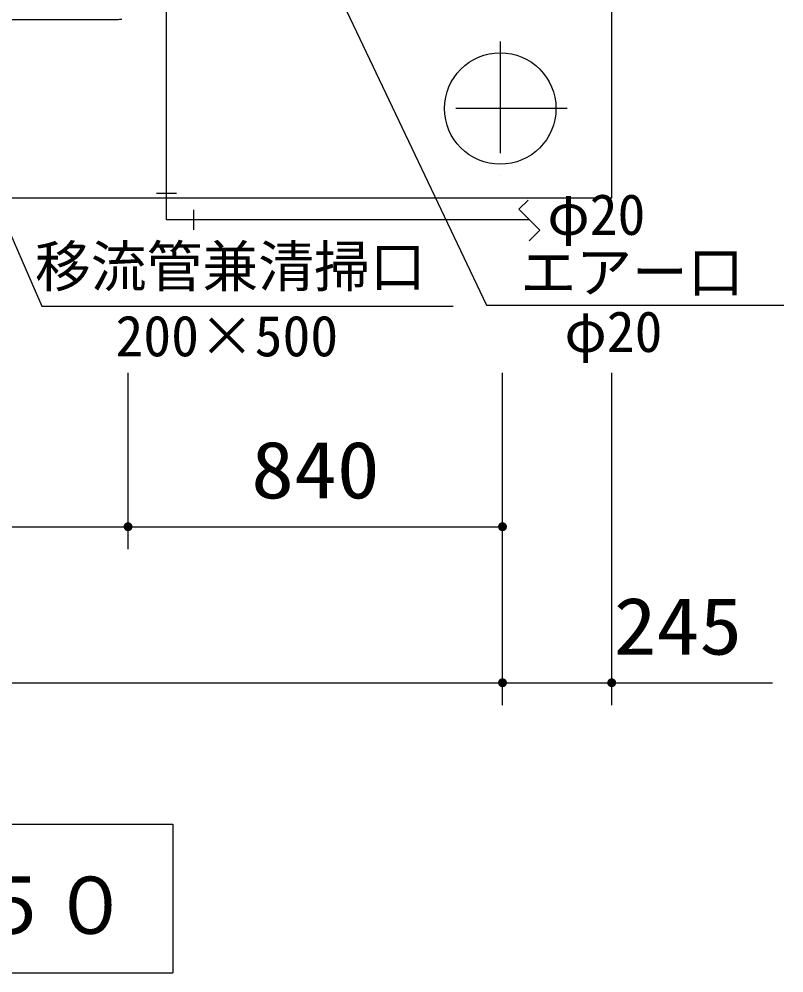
# Model space of a CAD drawing. Units: millimetres, scale not verified. Extents: x -14850 to 14850, y -10500 to 10500.
# Drawn here: x -6317 to -4601, y -2470 to -330 of the extents above; entities that cross this region are included whole.
import ezdxf
from ezdxf.enums import TextEntityAlignment as Align

# ---------------------------------------------------------------- set-up
doc = ezdxf.new("R2010")
doc.units = ezdxf.units.MM
doc.header["$LTSCALE"] = 50
doc.linetypes.add('CHAIN1', pattern=[8, 5, -1, 1, -1])
for name, color, linetype, lineweight in [('0-0_製作', 5, 'Continuous', 25), ('0-1_躯体', 3, 'Continuous', 25), ('0-6_07', 5, 'Continuous', 25)]:
    doc.layers.add(name, color=color, linetype=linetype, lineweight=lineweight)
doc.styles.add('ＭＳ ゴシック', font='')
doc.styles.get('ＭＳ ゴシック').set_extended_font_data('MS Gothic')

msp = doc.modelspace()

# ---------------------------------------------------------------- linework, layer by layer
at = {"layer": '0-0_製作', "color": 2}
for p, q in [((-6072.37, -1518.63), (-6072.37, -1123.5)), ((-5232.37, -1868.63), (-5232.37, -1123.5)), ((-4987.37, -1868.63), (-4987.37, -1123.5)), ((-6842.37, -1468.63), (-6072.37, -1468.63)), ((-6072.37, -1468.63), (-5232.37, -1468.63)), ((-9542.37, -1818.63), (-5232.37, -1818.63)), ((-5232.37, -1818.63), (-4987.37, -1818.63)), ((-4987.37, -1818.63), (-4626.98, -1818.63))]:
    msp.add_line(p, q, dxfattribs=at)
at = {"layer": '0-0_製作'}
for points in [[(-6082.35, -1468), (-6072.37, -1468.63), (-6082.37, -1468.63)], [(-6082.37, -1468.63), (-6081.67, -1472.31), (-6082.29, -1469.88)], [(-6082.37, -1468.63), (-6081.13, -1473.45), (-6081.67, -1472.31)], [(-6072.37, -1468.63), (-6081.13, -1473.45), (-6082.37, -1468.63)], [(-6082.19, -1466.76), (-6072.37, -1468.63), (-6082.35, -1468)], [(-6082.29, -1469.88), (-6081.67, -1472.31), (-6082.05, -1471.12)], [(-6081.88, -1465.54), (-6072.37, -1468.63), (-6082.19, -1466.76)], [(-6081.42, -1464.37), (-6072.37, -1468.63), (-6081.88, -1465.54)], [(-6080.81, -1463.27), (-6072.37, -1468.63), (-6081.42, -1464.37)], [(-6072.37, -1468.63), (-6080.46, -1474.51), (-6081.13, -1473.45)], [(-6080.07, -1462.26), (-6072.37, -1468.63), (-6080.81, -1463.27)], [(-6072.37, -1468.63), (-6079.66, -1475.48), (-6080.46, -1474.51)], [(-6079.21, -1461.34), (-6072.37, -1468.63), (-6080.07, -1462.26)], [(-6072.37, -1468.63), (-6078.74, -1476.34), (-6079.66, -1475.48)], [(-6078.25, -1460.54), (-6072.37, -1468.63), (-6079.21, -1461.34)], [(-6072.37, -1468.63), (-6077.73, -1477.07), (-6078.74, -1476.34)], [(-6077.19, -1459.87), (-6072.37, -1468.63), (-6078.25, -1460.54)], [(-6072.37, -1468.63), (-6076.63, -1477.68), (-6077.73, -1477.07)], [(-6076.05, -1459.33), (-6072.37, -1468.63), (-6077.19, -1459.87)], [(-6072.37, -1468.63), (-6075.46, -1478.14), (-6076.63, -1477.68)], [(-6074.86, -1458.95), (-6072.37, -1468.63), (-6076.05, -1459.33)], [(-6072.37, -1468.63), (-6074.24, -1478.45), (-6075.46, -1478.14)], [(-6073.62, -1458.71), (-6072.37, -1468.63), (-6074.86, -1458.95)], [(-6072.37, -1468.63), (-6073, -1478.61), (-6074.24, -1478.45)], [(-6073.62, -1458.71), (-6072.37, -1458.63), (-6072.37, -1468.63)], [(-6072.37, -1468.63), (-6072.37, -1478.63), (-6073, -1478.61)], [(-6072.37, -1458.63), (-6062.37, -1468.63), (-6072.37, -1468.63)], [(-6071.74, -1458.65), (-6062.37, -1468.63), (-6072.37, -1458.63)], [(-6072.37, -1468.63), (-6071.12, -1478.55), (-6072.37, -1478.63)], [(-6072.37, -1468.63), (-6069.88, -1478.32), (-6071.12, -1478.55)], [(-6062.37, -1468.63), (-6069.88, -1478.32), (-6072.37, -1468.63)], [(-6070.49, -1458.81), (-6062.37, -1468.63), (-6071.74, -1458.65)], [(-6069.28, -1459.12), (-6062.37, -1468.63), (-6070.49, -1458.81)], [(-6062.37, -1468.63), (-6068.69, -1477.93), (-6069.88, -1478.32)], [(-6068.11, -1459.58), (-6062.37, -1468.63), (-6069.28, -1459.12)], [(-6062.37, -1468.63), (-6067.55, -1477.39), (-6068.69, -1477.93)], [(-6067.01, -1460.19), (-6062.37, -1468.63), (-6068.11, -1459.58)], [(-6062.37, -1468.63), (-6066.49, -1476.72), (-6067.55, -1477.39)], [(-6065.99, -1460.93), (-6062.37, -1468.63), (-6067.01, -1460.19)], [(-6062.37, -1468.63), (-6065.52, -1475.92), (-6066.49, -1476.72)], [(-6065.08, -1461.79), (-6062.37, -1468.63), (-6065.99, -1460.93)], [(-6062.37, -1468.63), (-6064.66, -1475.01), (-6065.52, -1475.92)], [(-6064.28, -1462.75), (-6062.37, -1468.63), (-6065.08, -1461.79)], [(-6062.37, -1468.63), (-6063.93, -1473.99), (-6064.66, -1475.01)], [(-6063.61, -1463.81), (-6062.37, -1468.63), (-6064.28, -1462.75)], [(-6062.37, -1468.63), (-6063.32, -1472.89), (-6063.93, -1473.99)], [(-6063.07, -1464.95), (-6062.37, -1468.63), (-6063.61, -1463.81)], [(-6062.37, -1468.63), (-6062.86, -1471.72), (-6063.32, -1472.89)], [(-6063.07, -1464.95), (-6062.45, -1467.38), (-6062.37, -1468.63)], [(-6062.68, -1466.14), (-6062.45, -1467.38), (-6063.07, -1464.95)], [(-6062.37, -1468.63), (-6062.55, -1470.51), (-6062.86, -1471.72)], [(-6062.37, -1468.63), (-6062.39, -1469.26), (-6062.55, -1470.51)], [(-5242.35, -1468), (-5232.37, -1468.63), (-5242.37, -1468.63)], [(-5242.37, -1468.63), (-5241.13, -1473.45), (-5242.29, -1469.88)], [(-5242.37, -1468.63), (-5240.46, -1474.51), (-5241.13, -1473.45)], [(-5232.37, -1468.63), (-5240.46, -1474.51), (-5242.37, -1468.63)], [(-5242.19, -1466.76), (-5232.37, -1468.63), (-5242.35, -1468)], [(-5242.29, -1469.88), (-5241.67, -1472.31), (-5242.05, -1471.12)], [(-5242.29, -1469.88), (-5241.13, -1473.45), (-5241.67, -1472.31)], [(-5241.88, -1465.54), (-5232.37, -1468.63), (-5242.19, -1466.76)], [(-5241.42, -1464.37), (-5232.37, -1468.63), (-5241.88, -1465.54)], [(-5240.81, -1463.27), (-5232.37, -1468.63), (-5241.42, -1464.37)], [(-5240.07, -1462.26), (-5232.37, -1468.63), (-5240.81, -1463.27)], [(-5232.37, -1468.63), (-5239.66, -1475.48), (-5240.46, -1474.51)], [(-5239.21, -1461.34), (-5232.37, -1468.63), (-5240.07, -1462.26)], [(-5232.37, -1468.63), (-5238.74, -1476.34), (-5239.66, -1475.48)], [(-5238.25, -1460.54), (-5232.37, -1468.63), (-5239.21, -1461.34)], [(-5232.37, -1468.63), (-5237.73, -1477.07), (-5238.74, -1476.34)], [(-5237.19, -1459.87), (-5232.37, -1468.63), (-5238.25, -1460.54)], [(-5232.37, -1468.63), (-5236.63, -1477.68), (-5237.73, -1477.07)], [(-5236.05, -1459.33), (-5232.37, -1468.63), (-5237.19, -1459.87)], [(-5232.37, -1468.63), (-5235.46, -1478.14), (-5236.63, -1477.68)], [(-5234.86, -1458.95), (-5232.37, -1468.63), (-5236.05, -1459.33)], [(-5232.37, -1468.63), (-5234.24, -1478.45), (-5235.46, -1478.14)], [(-5234.86, -1458.95), (-5232.37, -1458.63), (-5232.37, -1468.63)], [(-5233.62, -1458.71), (-5232.37, -1458.63), (-5234.86, -1458.95)], [(-5232.37, -1468.63), (-5233, -1478.61), (-5234.24, -1478.45)], [(-5232.37, -1468.63), (-5232.37, -1478.63), (-5233, -1478.61)], [(-5232.37, -1458.63), (-5222.37, -1468.63), (-5232.37, -1468.63)], [(-5231.74, -1458.65), (-5222.37, -1468.63), (-5232.37, -1458.63)], [(-5232.37, -1468.63), (-5231.12, -1478.55), (-5232.37, -1478.63)], [(-5232.37, -1468.63), (-5229.88, -1478.32), (-5231.12, -1478.55)], [(-5232.37, -1468.63), (-5228.69, -1477.93), (-5229.88, -1478.32)], [(-5222.37, -1468.63), (-5228.69, -1477.93), (-5232.37, -1468.63)], [(-5230.5, -1458.81), (-5222.37, -1468.63), (-5231.74, -1458.65)], [(-5229.28, -1459.12), (-5222.37, -1468.63), (-5230.5, -1458.81)], [(-5228.11, -1459.58), (-5222.37, -1468.63), (-5229.28, -1459.12)], [(-5222.37, -1468.63), (-5227.55, -1477.39), (-5228.69, -1477.93)], [(-5227.01, -1460.19), (-5222.37, -1468.63), (-5228.11, -1459.58)], [(-5222.37, -1468.63), (-5226.49, -1476.72), (-5227.55, -1477.39)], [(-5225.99, -1460.93), (-5222.37, -1468.63), (-5227.01, -1460.19)], [(-5222.37, -1468.63), (-5225.52, -1475.92), (-5226.49, -1476.72)], [(-5225.08, -1461.79), (-5222.37, -1468.63), (-5225.99, -1460.93)], [(-5222.37, -1468.63), (-5224.66, -1475.01), (-5225.52, -1475.92)], [(-5224.28, -1462.75), (-5222.37, -1468.63), (-5225.08, -1461.79)], [(-5222.37, -1468.63), (-5223.93, -1473.99), (-5224.66, -1475.01)], [(-5223.61, -1463.81), (-5222.37, -1468.63), (-5224.28, -1462.75)], [(-5222.37, -1468.63), (-5223.32, -1472.89), (-5223.93, -1473.99)], [(-5223.61, -1463.81), (-5222.45, -1467.38), (-5222.37, -1468.63)], [(-5223.07, -1464.95), (-5222.45, -1467.38), (-5223.61, -1463.81)], [(-5222.37, -1468.63), (-5222.86, -1471.72), (-5223.32, -1472.89)], [(-5223.07, -1464.95), (-5222.68, -1466.14), (-5222.45, -1467.38)], [(-5222.37, -1468.63), (-5222.55, -1470.51), (-5222.86, -1471.72)], [(-5222.37, -1468.63), (-5222.39, -1469.26), (-5222.55, -1470.51)], [(-5242.35, -1818), (-5232.37, -1818.63), (-5242.37, -1818.63)], [(-5242.37, -1818.63), (-5240.46, -1824.51), (-5242.29, -1819.88)], [(-5242.37, -1818.63), (-5239.66, -1825.48), (-5240.46, -1824.51)], [(-5232.37, -1818.63), (-5239.66, -1825.48), (-5242.37, -1818.63)], [(-5242.19, -1816.76), (-5232.37, -1818.63), (-5242.35, -1818)], [(-5241.88, -1815.54), (-5232.37, -1818.63), (-5242.19, -1816.76)], [(-5241.42, -1814.37), (-5232.37, -1818.63), (-5241.88, -1815.54)], [(-5240.81, -1813.27), (-5232.37, -1818.63), (-5241.42, -1814.37)], [(-5240.07, -1812.26), (-5232.37, -1818.63), (-5240.81, -1813.27)], [(-5239.21, -1811.34), (-5232.37, -1818.63), (-5240.07, -1812.26)], [(-5232.37, -1818.63), (-5238.74, -1826.34), (-5239.66, -1825.48)], [(-5238.25, -1810.54), (-5232.37, -1818.63), (-5239.21, -1811.34)], [(-5232.37, -1818.63), (-5237.73, -1827.07), (-5238.74, -1826.34)], [(-5237.19, -1809.87), (-5232.37, -1818.63), (-5238.25, -1810.54)], [(-5232.37, -1818.63), (-5236.63, -1827.68), (-5237.73, -1827.07)], [(-5236.05, -1809.33), (-5232.37, -1818.63), (-5237.19, -1809.87)], [(-5232.37, -1818.63), (-5235.46, -1828.14), (-5236.63, -1827.68)], [(-5234.86, -1808.95), (-5232.37, -1818.63), (-5236.05, -1809.33)], [(-5232.37, -1818.63), (-5234.24, -1828.45), (-5235.46, -1828.14)], [(-5234.86, -1808.95), (-5232.37, -1808.63), (-5232.37, -1818.63)], [(-5233.62, -1808.71), (-5232.37, -1808.63), (-5234.86, -1808.95)], [(-5232.37, -1818.63), (-5233, -1828.61), (-5234.24, -1828.45)], [(-5232.37, -1818.63), (-5232.37, -1828.63), (-5233, -1828.61)], [(-5232.37, -1808.63), (-5222.37, -1818.63), (-5232.37, -1818.63)], [(-5231.74, -1808.65), (-5222.37, -1818.63), (-5232.37, -1808.63)], [(-5232.37, -1818.63), (-5231.12, -1828.55), (-5232.37, -1828.63)], [(-5232.37, -1818.63), (-5229.88, -1828.32), (-5231.12, -1828.55)], [(-5232.37, -1818.63), (-5228.69, -1827.93), (-5229.88, -1828.32)], [(-5222.37, -1818.63), (-5228.69, -1827.93), (-5232.37, -1818.63)], [(-5230.5, -1808.81), (-5222.37, -1818.63), (-5231.74, -1808.65)], [(-5229.28, -1809.12), (-5222.37, -1818.63), (-5230.5, -1808.81)], [(-5228.11, -1809.58), (-5222.37, -1818.63), (-5229.28, -1809.12)], [(-5222.37, -1818.63), (-5227.55, -1827.39), (-5228.69, -1827.93)], [(-5227.01, -1810.19), (-5222.37, -1818.63), (-5228.11, -1809.58)], [(-5222.37, -1818.63), (-5226.49, -1826.72), (-5227.55, -1827.39)], [(-5225.99, -1810.93), (-5222.37, -1818.63), (-5227.01, -1810.19)], [(-5222.37, -1818.63), (-5225.52, -1825.92), (-5226.49, -1826.72)], [(-5225.08, -1811.79), (-5222.37, -1818.63), (-5225.99, -1810.93)], [(-5222.37, -1818.63), (-5224.66, -1825.01), (-5225.52, -1825.92)], [(-5224.28, -1812.75), (-5222.37, -1818.63), (-5225.08, -1811.79)], [(-5222.37, -1818.63), (-5223.93, -1823.99), (-5224.66, -1825.01)], [(-5224.28, -1812.75), (-5222.45, -1817.38), (-5222.37, -1818.63)], [(-5223.61, -1813.81), (-5222.45, -1817.38), (-5224.28, -1812.75)], [(-5222.37, -1818.63), (-5223.32, -1822.89), (-5223.93, -1823.99)], [(-5223.61, -1813.81), (-5222.68, -1816.14), (-5222.45, -1817.38)], [(-5223.07, -1814.95), (-5222.68, -1816.14), (-5223.61, -1813.81)], [(-5222.37, -1818.63), (-5222.86, -1821.72), (-5223.32, -1822.89)], [(-5222.37, -1818.63), (-5222.55, -1820.51), (-5222.86, -1821.72)], [(-5222.37, -1818.63), (-5222.39, -1819.26), (-5222.55, -1820.51)], [(-4997.35, -1818), (-4987.37, -1818.63), (-4997.37, -1818.63)], [(-4997.37, -1818.63), (-4995.46, -1824.51), (-4997.29, -1819.88)], [(-4997.37, -1818.63), (-4994.66, -1825.48), (-4995.46, -1824.51)], [(-4987.37, -1818.63), (-4994.66, -1825.48), (-4997.37, -1818.63)], [(-4997.19, -1816.76), (-4987.37, -1818.63), (-4997.35, -1818)], [(-4996.88, -1815.54), (-4987.37, -1818.63), (-4997.19, -1816.76)], [(-4996.42, -1814.37), (-4987.37, -1818.63), (-4996.88, -1815.54)], [(-4995.81, -1813.27), (-4987.37, -1818.63), (-4996.42, -1814.37)], [(-4995.07, -1812.26), (-4987.37, -1818.63), (-4995.81, -1813.27)], [(-4994.21, -1811.34), (-4987.37, -1818.63), (-4995.07, -1812.26)], [(-4987.37, -1818.63), (-4993.74, -1826.34), (-4994.66, -1825.48)], [(-4993.25, -1810.54), (-4987.37, -1818.63), (-4994.21, -1811.34)], [(-4987.37, -1818.63), (-4992.73, -1827.07), (-4993.74, -1826.34)], [(-4992.19, -1809.87), (-4987.37, -1818.63), (-4993.25, -1810.54)], [(-4987.37, -1818.63), (-4991.63, -1827.68), (-4992.73, -1827.07)], [(-4991.05, -1809.33), (-4987.37, -1818.63), (-4992.19, -1809.87)], [(-4987.37, -1818.63), (-4990.46, -1828.14), (-4991.63, -1827.68)], [(-4989.86, -1808.95), (-4987.37, -1818.63), (-4991.05, -1809.33)], [(-4987.37, -1818.63), (-4989.24, -1828.45), (-4990.46, -1828.14)], [(-4989.86, -1808.95), (-4987.37, -1808.63), (-4987.37, -1818.63)], [(-4988.62, -1808.71), (-4987.37, -1808.63), (-4989.86, -1808.95)], [(-4987.37, -1818.63), (-4988, -1828.61), (-4989.24, -1828.45)], [(-4987.37, -1818.63), (-4987.37, -1828.63), (-4988, -1828.61)], [(-4987.37, -1808.63), (-4977.37, -1818.63), (-4987.37, -1818.63)], [(-4986.74, -1808.65), (-4977.37, -1818.63), (-4987.37, -1808.63)], [(-4987.37, -1818.63), (-4986.12, -1828.55), (-4987.37, -1828.63)], [(-4987.37, -1818.63), (-4984.88, -1828.32), (-4986.12, -1828.55)], [(-4987.37, -1818.63), (-4983.69, -1827.93), (-4984.88, -1828.32)], [(-4977.37, -1818.63), (-4983.69, -1827.93), (-4987.37, -1818.63)], [(-4985.49, -1808.81), (-4977.37, -1818.63), (-4986.74, -1808.65)], [(-4984.28, -1809.12), (-4977.37, -1818.63), (-4985.49, -1808.81)], [(-4983.11, -1809.58), (-4977.37, -1818.63), (-4984.28, -1809.12)], [(-4977.37, -1818.63), (-4982.55, -1827.39), (-4983.69, -1827.93)], [(-4982.01, -1810.19), (-4977.37, -1818.63), (-4983.11, -1809.58)], [(-4977.37, -1818.63), (-4981.49, -1826.72), (-4982.55, -1827.39)], [(-4980.99, -1810.93), (-4977.37, -1818.63), (-4982.01, -1810.19)], [(-4977.37, -1818.63), (-4980.52, -1825.92), (-4981.49, -1826.72)], [(-4980.08, -1811.79), (-4977.37, -1818.63), (-4980.99, -1810.93)], [(-4977.37, -1818.63), (-4979.66, -1825.01), (-4980.52, -1825.92)], [(-4979.28, -1812.75), (-4977.37, -1818.63), (-4980.08, -1811.79)], [(-4977.37, -1818.63), (-4978.93, -1823.99), (-4979.66, -1825.01)], [(-4979.28, -1812.75), (-4977.45, -1817.38), (-4977.37, -1818.63)], [(-4978.61, -1813.81), (-4977.45, -1817.38), (-4979.28, -1812.75)], [(-4977.37, -1818.63), (-4978.32, -1822.89), (-4978.93, -1823.99)], [(-4978.61, -1813.81), (-4977.68, -1816.14), (-4977.45, -1817.38)], [(-4978.07, -1814.95), (-4977.68, -1816.14), (-4978.61, -1813.81)], [(-4977.37, -1818.63), (-4977.86, -1821.72), (-4978.32, -1822.89)], [(-4977.37, -1818.63), (-4977.55, -1820.51), (-4977.86, -1821.72)], [(-4977.37, -1818.63), (-4977.39, -1819.26), (-4977.55, -1820.51)], [(-5242.29, -1819.88), (-5241.13, -1823.45), (-5242.05, -1821.12)], [(-5242.29, -1819.88), (-5240.46, -1824.51), (-5241.13, -1823.45)], [(-5242.05, -1821.12), (-5241.13, -1823.45), (-5241.67, -1822.31)], [(-4997.29, -1819.88), (-4996.13, -1823.45), (-4997.05, -1821.12)], [(-4997.29, -1819.88), (-4995.46, -1824.51), (-4996.13, -1823.45)], [(-4997.05, -1821.12), (-4996.13, -1823.45), (-4996.67, -1822.31)]]:
    msp.add_solid(points, dxfattribs=at)
at = {"layer": '0-1_躯体'}
for p, q in [((-6962.85, 623.55), (-6265.55, -974.01)), ((-5962.02, 487.36), (-5268.16, -971.25)), ((-9084.02, -330.44), (-6097.37, -330.44)), ((-6265.55, -974.01), (-5342.76, -974.01)), ((-5268.16, -971.25), (-4601.04, -971.25)), ((-8638.47, -2136.23), (-5971.8, -2136.23)), ((-5971.8, -2136.23), (-5971.8, -2469.56)), ((-8638.47, -2469.56), (-5971.8, -2469.56))]:
    msp.add_line(p, q, dxfattribs=at)
at = {"layer": '0-1_躯体', "color": 2, "linetype": 'CHAIN1'}
for p, q in [((-5237.37, -380.44), (-5237.37, -680.44)), ((-5087.37, -530.44), (-5387.37, -530.44))]:
    msp.add_line(p, q, dxfattribs=at)
at = {"layer": '0-1_躯体', "color": 2}
msp.add_line((-9787.37, -730.44), (-4987.37, -730.44), dxfattribs=at)
at = {"layer": '0-1_躯体', "color": 7}
for p, q in [((-5195.48, -756.45), (-5174.97, -735.94)), ((-5148.69, -803.25), (-5195.48, -756.45)), ((-5172.76, -827.32), (-5148.69, -803.25))]:
    msp.add_line(p, q, dxfattribs=at)
at = {"layer": '0-1_躯体', "color": 2}
msp.add_lwpolyline([(-4987.37, -730.44), (-4987.37, 2469.56), (-9787.37, 2469.56)], dxfattribs=at)
msp.add_circle((-5237.37, -530.44), 125, dxfattribs=at)
at = {"layer": '0-1_躯体'}
msp.add_arc((-6097.37, -230.44), 100, 270, 276.43425, dxfattribs=at)
at = {"layer": '0-6_07', "color": 6}
for p, q in [((-6008.37, -720.44), (-5963.37, -720.44)), ((-5925.87, -757.94), (-5925.87, -802.94))]:
    msp.add_line(p, q, dxfattribs=at)
msp.add_lwpolyline([(-5171.49, -780.44), (-5985.87, -780.44), (-5985.87, 360.56)], dxfattribs=at)

# ---------------------------------------------------------------- texts
at = {"layer": '0-0_製作', "color": 4, "style": 'ＭＳ ゴシック', "width": 1.1}
for s, p in [('840', (-5796.12, -1443.63)), ('245', (-4982.83, -1794.06))]:
    msp.add_text(s, height=128.4, dxfattribs=at).set_placement(p, align=Align.BOTTOM_LEFT)
at = {"layer": '0-1_躯体', "color": 4, "style": 'ＭＳ ゴシック'}
for s, height, p in [('φ20', 91.79, (-5131.72, -841.48)), ('移流管兼清掃口', 91.79, (-6281.28, -958.05)), ('\u3000エアー口\u3000', 91.79, (-5317.37, -970.68)), ('200×500', 91.79, (-6100.56, -1113.91)), ('\u3000φ20', 91.79, (-5218.57, -1104.18)), ('Ｓ＝１／５０', 128.4, (-7120.11, -2420.48))]:
    msp.add_text(s, height=height, dxfattribs=at).set_placement(p, align=Align.BOTTOM_LEFT)

doc.saveas('drawing.dxf')
